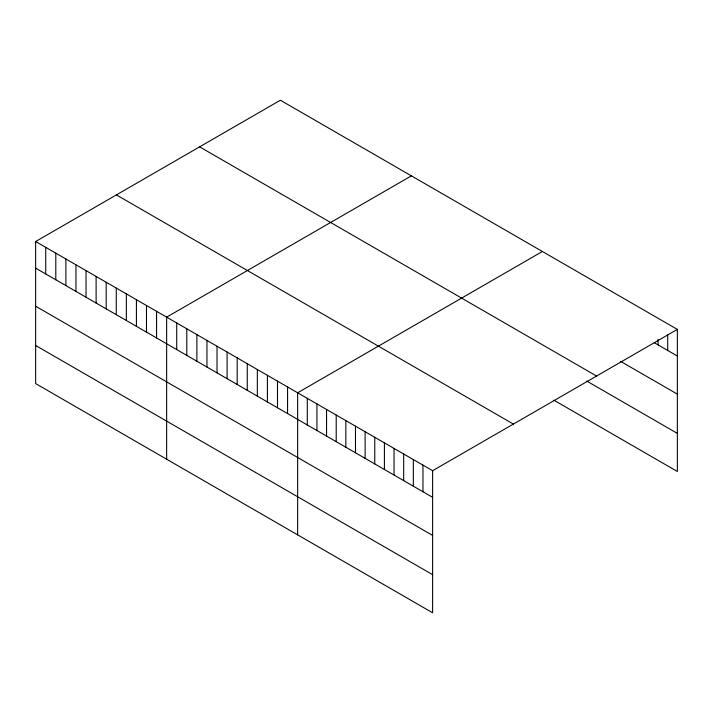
<?xml version="1.0" encoding="UTF-8"?>
<svg xmlns="http://www.w3.org/2000/svg" width="713" height="713" viewBox="0 0 713 713"><rect width="100%" height="100%" fill="white"/><g stroke="black" fill="none" stroke-linecap="round" stroke-linejoin="round"><path stroke-width="1.07" d="M35.65 241.52L432.613 470.705L432.613 612.779L35.65 383.594L35.65 241.52L280.387 100.221L677.35 329.406L677.35 471.48L553.956 400.234M411.383 175.853L166.646 317.151L166.646 459.225M542.379 251.484L297.642 392.783L297.642 534.857M432.613 470.705L677.35 329.406M654.213 342.668L677.35 356.019M620.47 361.286L677.35 394.12M199.622 146.851L596.585 376.036M586.728 381.054L677.35 433.379M116.415 194.899L513.378 424.075M35.65 268.141L432.613 497.317M35.65 306.233L432.613 535.418M35.65 345.493L432.613 574.678M667.707 334.932L667.707 350.457M658.072 339.343L658.072 344.887M422.969 465.143L422.969 491.756M413.326 459.573L413.326 486.186M403.692 454.012L403.692 480.624M394.048 448.441L394.048 475.054M384.405 442.88L384.405 469.493M374.771 437.31L374.771 463.922M365.127 431.748L365.127 458.361M355.484 426.178L355.484 452.791M345.85 420.617L345.85 447.229M336.206 415.046L336.206 441.659M326.563 409.485L326.563 436.098M316.929 403.914L316.929 430.527M307.285 398.353L307.285 424.966M287.571 386.963L287.571 413.585M277.491 381.152L277.491 407.765M267.411 375.332L267.411 401.945M257.34 369.512L257.34 396.125M247.259 363.692L247.259 390.314M237.179 357.881L237.179 384.494M227.108 352.062L227.108 378.674M217.028 346.242L217.028 372.854M206.957 340.422L206.957 367.043M196.877 334.611L196.877 361.224M186.797 328.791L186.797 355.404M176.726 322.971L176.726 349.584M156.566 311.34L156.566 337.953M146.495 305.521L146.495 332.133M136.415 299.701L136.415 326.313M126.344 293.881L126.344 320.494M116.264 288.07L116.264 314.683M106.184 282.25L106.184 308.863M96.112 276.43L96.112 303.043M86.032 270.61L86.032 297.223M75.952 264.799L75.952 291.412M65.881 258.979L65.881 285.592M55.801 253.16L55.801 279.772M45.73 247.34L45.73 273.952"/></g></svg>
